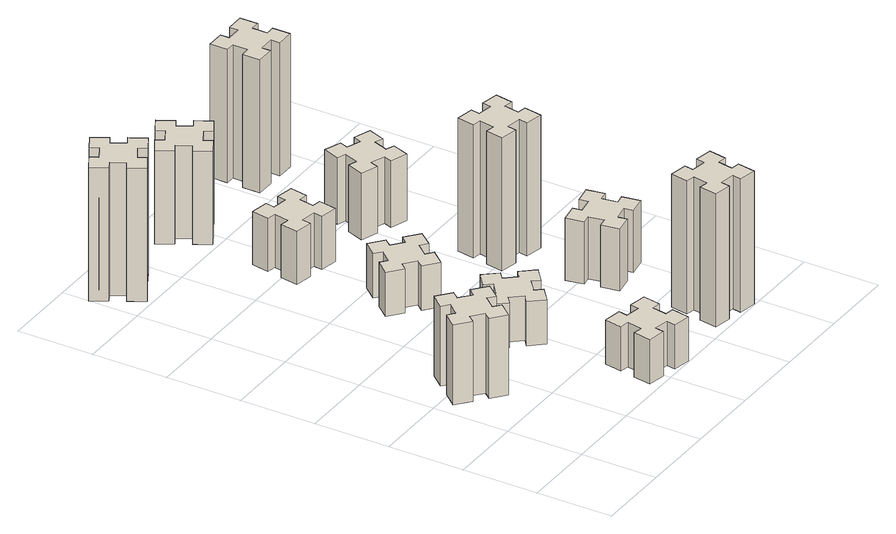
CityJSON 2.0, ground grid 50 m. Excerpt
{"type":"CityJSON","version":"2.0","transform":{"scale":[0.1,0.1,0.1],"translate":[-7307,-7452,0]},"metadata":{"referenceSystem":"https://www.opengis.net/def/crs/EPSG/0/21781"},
"CityObjects":{
"building1":{"type":"Building","attributes":{"class":"1000","function":"1000","usage":"1000","yearOfConstruction":2016,"roofType":"1000","measuredHeight":54,"storeysAboveGround":30,"storeysBelowGround":0},"geometry":[{"type":"Solid","lod":"1","boundaries":[[[[0,1,2,3,4,5,6,7,8,9,10,11,12,13,14,15,16,17,18,19]],[[17,16,20,21]],[[16,15,22,20]],[[15,14,23,22]],[[14,13,24,23]],[[13,12,25,24]],[[12,11,26,25]],[[11,10,27,26]],[[10,9,28,27]],[[9,8,29,28]],[[8,7,30,29]],[[7,6,31,30]],[[6,5,32,31]],[[5,4,33,32]],[[4,3,34,33]],[[3,2,35,34]],[[2,1,36,35]],[[1,0,37,36]],[[0,19,38,37]],[[19,18,39,38]],[[18,17,21,39]],[[24,25,26,27,28,29,30,31,32,33,34,35,36,37,38,39,21,20,22,23]]]]}]},
"building2":{"type":"Building","attributes":{"class":"1000","function":"1000","usage":"1000","yearOfConstruction":2016,"roofType":"1000","measuredHeight":30,"storeysAboveGround":30,"storeysBelowGround":0},"geometry":[{"type":"Solid","lod":"1","boundaries":[[[[40,41,42,43,44,45,46,47,48,49,50,51,52,53,54,55,56,57,58,59]],[[57,56,60,61]],[[56,55,62,60]],[[55,54,63,62]],[[54,53,64,63]],[[53,52,65,64]],[[52,51,66,65]],[[51,50,67,66]],[[50,49,68,67]],[[49,48,69,68]],[[48,47,70,69]],[[47,46,71,70]],[[46,45,72,71]],[[45,44,73,72]],[[44,43,74,73]],[[43,42,75,74]],[[42,41,76,75]],[[41,40,77,76]],[[40,59,78,77]],[[59,58,79,78]],[[58,57,61,79]],[[64,65,66,67,68,69,70,71,72,73,74,75,76,77,78,79,61,60,62,63]]]]}]},
"building3":{"type":"Building","attributes":{"class":"1000","function":"1000","usage":"1000","yearOfConstruction":2016,"roofType":"1000","measuredHeight":90,"storeysAboveGround":30,"storeysBelowGround":0},"geometry":[{"type":"Solid","lod":"1","boundaries":[[[[80,81,82,83,84,85,86,87,88,89,90,91,92,93,94,95,96,97,98,99]],[[97,96,100,101]],[[96,95,102,100]],[[95,94,103,102]],[[94,93,104,103]],[[93,92,105,104]],[[92,91,106,105]],[[91,90,107,106]],[[90,89,108,107]],[[89,88,109,108]],[[88,87,110,109]],[[87,86,111,110]],[[86,85,112,111]],[[85,84,113,112]],[[84,83,114,113]],[[83,82,115,114]],[[82,81,116,115]],[[81,80,117,116]],[[80,99,118,117]],[[99,98,119,118]],[[98,97,101,119]],[[104,105,106,107,108,109,110,111,112,113,114,115,116,117,118,119,101,100,102,103]]]]}]},
"building4":{"type":"Building","attributes":{"class":"1000","function":"1000","usage":"1000","yearOfConstruction":2016,"roofType":"1000","measuredHeight":30,"storeysAboveGround":30,"storeysBelowGround":0},"geometry":[{"type":"Solid","lod":"1","boundaries":[[[[120,121,122,123,124,125,126,127,128,129,130,131,132,133,134,135,136,137,138,139]],[[137,136,140,141]],[[136,135,142,140]],[[135,134,143,142]],[[134,133,144,143]],[[133,132,145,144]],[[132,131,146,145]],[[131,130,147,146]],[[130,129,148,147]],[[129,128,149,148]],[[128,127,150,149]],[[127,126,151,150]],[[126,125,152,151]],[[125,124,153,152]],[[124,123,154,153]],[[123,122,155,154]],[[122,121,156,155]],[[121,120,157,156]],[[120,139,158,157]],[[139,138,159,158]],[[138,137,141,159]],[[144,145,146,147,148,149,150,151,152,153,154,155,156,157,158,159,141,140,142,143]]]]}]},
"building5":{"type":"Building","attributes":{"class":"1000","function":"1000","usage":"1000","yearOfConstruction":2016,"roofType":"1000","measuredHeight":30,"storeysAboveGround":30,"storeysBelowGround":0},"geometry":[{"type":"Solid","lod":"1","boundaries":[[[[160,161,162,163,164,165,166,167,168,169,170,171,172,173,174,175,176,177,178,179]],[[177,176,180,181]],[[176,175,182,180]],[[175,174,183,182]],[[174,173,184,183]],[[173,172,185,184]],[[172,171,186,185]],[[171,170,187,186]],[[170,169,188,187]],[[169,168,189,188]],[[168,167,190,189]],[[167,166,191,190]],[[166,165,192,191]],[[165,164,193,192]],[[164,163,194,193]],[[163,162,195,194]],[[162,161,196,195]],[[161,160,197,196]],[[160,179,198,197]],[[179,178,199,198]],[[178,177,181,199]],[[184,185,186,187,188,189,190,191,192,193,194,195,196,197,198,199,181,180,182,183]]]]}]},
"building6":{"type":"Building","attributes":{"class":"1000","function":"1000","usage":"1000","yearOfConstruction":2016,"roofType":"1000","measuredHeight":36,"storeysAboveGround":30,"storeysBelowGround":0},"geometry":[{"type":"Solid","lod":"1","boundaries":[[[[200,201,202,203,204,205,206,207,208,209,210,211,212,213,214,215,216,217,218,219]],[[217,216,220,221]],[[216,215,222,220]],[[215,214,223,222]],[[214,213,224,223]],[[213,212,225,224]],[[212,211,226,225]],[[211,210,227,226]],[[210,209,228,227]],[[209,208,229,228]],[[208,207,230,229]],[[207,206,231,230]],[[206,205,232,231]],[[205,204,233,232]],[[204,203,234,233]],[[203,202,235,234]],[[202,201,236,235]],[[201,200,237,236]],[[200,219,238,237]],[[219,218,239,238]],[[218,217,221,239]],[[224,225,226,227,228,229,230,231,232,233,234,235,236,237,238,239,221,220,222,223]]]]}]},
"building7":{"type":"Building","attributes":{"class":"1000","function":"1000","usage":"1000","yearOfConstruction":2016,"roofType":"1000","measuredHeight":90,"storeysAboveGround":30,"storeysBelowGround":0},"geometry":[{"type":"Solid","lod":"1","boundaries":[[[[240,241,242,243,244,245,246,247,248,249,250,251,252,253,254,255,256,257,258,259]],[[257,256,260,261]],[[256,255,262,260]],[[255,254,263,262]],[[254,253,264,263]],[[253,252,265,264]],[[252,251,266,265]],[[251,250,267,266]],[[250,249,268,267]],[[249,248,269,268]],[[248,247,270,269]],[[247,246,271,270]],[[246,245,272,271]],[[245,244,273,272]],[[244,243,274,273]],[[243,242,275,274]],[[242,241,276,275]],[[241,240,277,276]],[[240,259,278,277]],[[259,258,279,278]],[[258,257,261,279]],[[264,265,266,267,268,269,270,271,272,273,274,275,276,277,278,279,261,260,262,263]]]]}]},
"building8":{"type":"Building","attributes":{"class":"1000","function":"1000","usage":"1000","yearOfConstruction":2016,"roofType":"1000","measuredHeight":63,"storeysAboveGround":30,"storeysBelowGround":0},"geometry":[{"type":"Solid","lod":"1","boundaries":[[[[280,281,282,283,284,285,286,287,288,289,290,291,292,293,294,295,296,297,298,299]],[[297,296,300,301]],[[296,295,302,300]],[[295,294,303,302]],[[294,293,304,303]],[[293,292,305,304]],[[292,291,306,305]],[[291,290,307,306]],[[290,289,308,307]],[[289,288,309,308]],[[288,287,310,309]],[[287,286,311,310]],[[286,285,312,311]],[[285,284,313,312]],[[284,283,314,313]],[[283,282,315,314]],[[282,281,316,315]],[[281,280,317,316]],[[280,299,318,317]],[[299,298,319,318]],[[298,297,301,319]],[[304,305,306,307,308,309,310,311,312,313,314,315,316,317,318,319,301,300,302,303]]]]}]},
"building9":{"type":"Building","attributes":{"class":"1000","function":"1000","usage":"1000","yearOfConstruction":2016,"roofType":"1000","measuredHeight":42,"storeysAboveGround":30,"storeysBelowGround":0},"geometry":[{"type":"Solid","lod":"1","boundaries":[[[[320,321,322,323,324,325,326,327,328,329,330,331,332,333,334,335,336,337,338,339]],[[337,336,340,341]],[[336,335,342,340]],[[335,334,343,342]],[[334,333,344,343]],[[333,332,345,344]],[[332,331,346,345]],[[331,330,347,346]],[[330,329,348,347]],[[329,328,349,348]],[[328,327,350,349]],[[327,326,351,350]],[[326,325,352,351]],[[325,324,353,352]],[[324,323,354,353]],[[323,322,355,354]],[[322,321,356,355]],[[321,320,357,356]],[[320,339,358,357]],[[339,338,359,358]],[[338,337,341,359]],[[344,345,346,347,348,349,350,351,352,353,354,355,356,357,358,359,341,340,342,343]]]]}]},
"building10":{"type":"Building","attributes":{"class":"1000","function":"1000","usage":"1000","yearOfConstruction":2016,"roofType":"1000","measuredHeight":90,"storeysAboveGround":30,"storeysBelowGround":0},"geometry":[{"type":"Solid","lod":"1","boundaries":[[[[360,361,362,363,364,365,366,367,368,369,370,371,372,373,374,375,376,377,378,379]],[[377,376,380,381]],[[376,375,382,380]],[[375,374,383,382]],[[374,373,384,383]],[[373,372,385,384]],[[372,371,386,385]],[[371,370,387,386]],[[370,369,388,387]],[[369,368,389,388]],[[368,367,390,389]],[[367,366,391,390]],[[366,365,392,391]],[[365,364,393,392]],[[364,363,394,393]],[[363,362,395,394]],[[362,361,396,395]],[[361,360,397,396]],[[360,379,398,397]],[[379,378,399,398]],[[378,377,381,399]],[[384,385,386,387,388,389,390,391,392,393,394,395,396,397,398,399,381,380,382,383]]]]}]},
"building11":{"type":"Building","attributes":{"class":"1000","function":"1000","usage":"1000","yearOfConstruction":2016,"roofType":"1000","measuredHeight":45,"storeysAboveGround":30,"storeysBelowGround":0},"geometry":[{"type":"Solid","lod":"1","boundaries":[[[[400,401,402,403,404,405,406,407,408,409,410,411,412,413,414,415,416,417,418,419]],[[417,416,420,421]],[[416,415,422,420]],[[415,414,423,422]],[[414,413,424,423]],[[413,412,425,424]],[[412,411,426,425]],[[411,410,427,426]],[[410,409,428,427]],[[409,408,429,428]],[[408,407,430,429]],[[407,406,431,430]],[[406,405,432,431]],[[405,404,433,432]],[[404,403,434,433]],[[403,402,435,434]],[[402,401,436,435]],[[401,400,437,436]],[[400,419,438,437]],[[419,418,439,438]],[[418,417,421,439]],[[424,425,426,427,428,429,430,431,432,433,434,435,436,437,438,439,421,420,422,423]]]]}]},
"building12":{"type":"Building","attributes":{"class":"1000","function":"1000","usage":"1000","yearOfConstruction":2016,"roofType":"1000","measuredHeight":90,"storeysAboveGround":30,"storeysBelowGround":0},"geometry":[{"type":"Solid","lod":"1","boundaries":[[[[440,441,442,443,444,445,446,447,448,449,450,451,452,453,454,455,456,457,458,459]],[[457,456,460,461]],[[456,455,462,460]],[[455,454,463,462]],[[454,453,464,463]],[[453,452,465,464]],[[452,451,466,465]],[[451,450,467,466]],[[450,449,468,467]],[[449,448,469,468]],[[448,447,470,469]],[[447,446,471,470]],[[446,445,472,471]],[[445,444,473,472]],[[444,443,474,473]],[[443,442,475,474]],[[442,441,476,475]],[[441,440,477,476]],[[440,459,478,477]],[[459,458,479,478]],[[458,457,461,479]],[[464,465,466,467,468,469,470,471,472,473,474,475,476,477,478,479,461,460,462,463]]]]}]}
},
"vertices":[
[226,893,0],[303,829,0],[264,783,0],[356,706,0],[433,798,0],[387,836,0],[452,913,0],[498,874,0],[575,966,0],[483,1043,0],[444,997,0],[368,1062,0],[406,1108,0],[314,1185,0],[237,1093,0],[283,1054,0],[219,978,0],[173,1016,0],[96,924,0],[188,847,0],[219,978,540],[173,1016,540],[283,1054,540],[237,1093,540],[314,1185,540],[406,1108,540],[368,1062,540],[444,997,540],[483,1043,540],[575,966,540],[498,874,540],[452,913,540],[387,836,540],[433,798,540],[356,706,540],[264,783,540],[303,829,540],[226,893,540],[188,847,540],[96,924,540],
[976,274,0],[958,175,0],[899,186,0],[878,67,0],[997,47,0],[1007,106,0],[1105,88,0],[1095,29,0],[1213,8,0],[1234,127,0],[1175,137,0],[1192,235,0],[1251,225,0],[1272,343,0],[1154,364,0],[1144,305,0],[1045,322,0],[1056,381,0],[937,402,0],[917,284,0],[1045,322,300],[1056,381,300],[1144,305,300],[1154,364,300],[1272,343,300],[1251,225,300],[1192,235,300],[1175,137,300],[1234,127,300],[1213,8,300],[1095,29,300],[1105,88,300],[1007,106,300],[997,47,300],[878,67,300],[899,186,300],[958,175,300],[976,274,300],[917,284,300],[937,402,300],
[224,3386,0],[137,3336,0],[107,3388,0],[3,3328,0],[63,3224,0],[115,3254,0],[165,3167,0],[113,3137,0],[173,3033,0],[277,3093,0],[247,3145,0],[334,3195,0],[364,3143,0],[468,3203,0],[408,3307,0],[356,3277,0],[306,3364,0],[358,3394,0],[298,3498,0],[194,3438,0],[306,3364,900],[358,3394,900],[356,3277,900],[408,3307,900],[468,3203,900],[364,3143,900],[334,3195,900],[247,3145,900],[277,3093,900],[173,3033,900],[113,3137,900],[165,3167,900],[115,3254,900],[63,3224,900],[3,3328,900],[107,3388,900],[137,3336,900],[224,3386,900],[194,3438,900],[298,3498,900],
[1008,929,0],[1084,993,0],[1123,947,0],[1215,1024,0],[1138,1116,0],[1092,1078,0],[1027,1154,0],[1073,1193,0],[996,1285,0],[904,1208,0],[943,1162,0],[866,1097,0],[828,1143,0],[736,1066,0],[813,974,0],[859,1013,0],[923,936,0],[877,898,0],[954,806,0],[1046,883,0],[923,936,300],[877,898,300],[859,1013,300],[813,974,300],[736,1066,300],[828,1143,300],[866,1097,300],[943,1162,300],[904,1208,300],[996,1285,300],[1073,1193,300],[1027,1154,300],[1092,1078,300],[1138,1116,300],[1215,1024,300],[1123,947,300],[1084,993,300],[1008,929,300],[1046,883,300],[954,806,300],
[1084,1837,0],[1008,1902,0],[1046,1948,0],[954,2025,0],[877,1933,0],[923,1894,0],[859,1818,0],[813,1856,0],[736,1764,0],[828,1687,0],[866,1733,0],[943,1669,0],[904,1623,0],[996,1546,0],[1073,1638,0],[1027,1676,0],[1092,1753,0],[1138,1714,0],[1215,1806,0],[1123,1883,0],[1092,1753,300],[1138,1714,300],[1027,1676,300],[1073,1638,300],[996,1546,300],[904,1623,300],[943,1669,300],[866,1733,300],[828,1687,300],[736,1764,300],[813,1856,300],[859,1818,300],[923,1894,300],[877,1933,300],[954,2025,300],[1046,1948,300],[1008,1902,300],[1084,1837,300],[1123,1883,300],[1215,1806,300],
[1044,2625,0],[945,2642,0],[956,2701,0],[837,2722,0],[817,2604,0],[876,2594,0],[858,2495,0],[799,2506,0],[778,2387,0],[897,2367,0],[907,2426,0],[1005,2408,0],[995,2349,0],[1113,2328,0],[1134,2447,0],[1075,2457,0],[1092,2555,0],[1151,2545,0],[1172,2663,0],[1054,2684,0],[1092,2555,360],[1151,2545,360],[1075,2457,360],[1134,2447,360],[1113,2328,360],[995,2349,360],[1005,2408,360],[907,2426,360],[897,2367,360],[778,2387,360],[799,2506,360],[858,2495,360],[876,2594,360],[817,2604,360],[837,2722,360],[956,2701,360],[945,2642,360],[1044,2625,360],[1054,2684,360],[1172,2663,360],
[1884,305,0],[1785,322,0],[1796,381,0],[1677,402,0],[1657,284,0],[1716,274,0],[1698,175,0],[1639,186,0],[1618,67,0],[1737,47,0],[1747,106,0],[1845,88,0],[1835,29,0],[1953,8,0],[1974,127,0],[1915,137,0],[1932,235,0],[1991,225,0],[2012,343,0],[1894,364,0],[1932,235,900],[1991,225,900],[1915,137,900],[1974,127,900],[1953,8,900],[1835,29,900],[1845,88,900],[1747,106,900],[1737,47,900],[1618,67,900],[1639,186,900],[1698,175,900],[1716,274,900],[1657,284,900],[1677,402,900],[1796,381,900],[1785,322,900],[1884,305,900],[1894,364,900],[2012,343,900],
[1096,3277,0],[1046,3364,0],[1098,3394,0],[1038,3498,0],[934,3438,0],[964,3386,0],[877,3336,0],[847,3388,0],[743,3328,0],[803,3224,0],[855,3254,0],[905,3167,0],[853,3137,0],[913,3033,0],[1017,3093,0],[987,3145,0],[1074,3195,0],[1104,3143,0],[1208,3203,0],[1148,3307,0],[1074,3195,630],[1104,3143,630],[987,3145,630],[1017,3093,630],[913,3033,630],[853,3137,630],[905,3167,630],[855,3254,630],[803,3224,630],[743,3328,630],[847,3388,630],[877,3336,630],[964,3386,630],[934,3438,630],[1038,3498,630],[1098,3394,630],[1046,3364,630],[1096,3277,630],[1148,3307,630],[1208,3203,630],
[1785,828,0],[1884,846,0],[1894,787,0],[2012,807,0],[1991,926,0],[1932,915,0],[1915,1014,0],[1974,1024,0],[1953,1142,0],[1835,1121,0],[1845,1062,0],[1747,1045,0],[1737,1104,0],[1618,1083,0],[1639,965,0],[1698,975,0],[1716,877,0],[1657,867,0],[1677,748,0],[1796,769,0],[1716,877,420],[1657,867,420],[1698,975,420],[1639,965,420],[1618,1083,420],[1737,1104,420],[1747,1045,420],[1845,1062,420],[1835,1121,420],[1953,1142,420],[1974,1024,420],[1915,1014,420],[1932,915,420],[1991,926,420],[2012,807,420],[1894,787,420],[1884,846,420],[1785,828,420],[1796,769,420],[1677,748,420],
[1647,1486,0],[1745,1468,0],[1735,1409,0],[1853,1388,0],[1874,1507,0],[1815,1517,0],[1832,1615,0],[1891,1605,0],[1912,1723,0],[1794,1744,0],[1784,1685,0],[1685,1702,0],[1696,1761,0],[1577,1782,0],[1557,1664,0],[1616,1654,0],[1598,1555,0],[1539,1566,0],[1518,1447,0],[1637,1427,0],[1598,1555,900],[1539,1566,900],[1616,1654,900],[1557,1664,900],[1577,1782,900],[1696,1761,900],[1685,1702,900],[1784,1685,900],[1794,1744,900],[1912,1723,900],[1891,1605,900],[1832,1615,900],[1815,1517,900],[1874,1507,900],[1853,1388,900],[1735,1409,900],[1745,1468,900],[1647,1486,900],[1637,1427,900],[1518,1447,900],
[1702,2341,0],[1736,2435,0],[1792,2414,0],[1833,2527,0],[1720,2568,0],[1700,2512,0],[1606,2546,0],[1627,2602,0],[1514,2643,0],[1473,2530,0],[1529,2510,0],[1495,2416,0],[1439,2437,0],[1397,2324,0],[1510,2283,0],[1531,2339,0],[1625,2305,0],[1604,2249,0],[1717,2207,0],[1758,2320,0],[1625,2305,450],[1604,2249,450],[1531,2339,450],[1510,2283,450],[1397,2324,450],[1439,2437,450],[1495,2416,450],[1529,2510,450],[1473,2530,450],[1514,2643,450],[1627,2602,450],[1606,2546,450],[1700,2512,450],[1720,2568,450],[1833,2527,450],[1792,2414,450],[1736,2435,450],[1702,2341,450],[1758,2320,450],[1717,2207,450],
[1665,3155,0],[1765,3155,0],[1765,3095,0],[1885,3095,0],[1885,3215,0],[1825,3215,0],[1825,3315,0],[1885,3315,0],[1885,3435,0],[1765,3435,0],[1765,3375,0],[1665,3375,0],[1665,3435,0],[1545,3435,0],[1545,3315,0],[1605,3315,0],[1605,3215,0],[1545,3215,0],[1545,3095,0],[1665,3095,0],[1605,3215,900],[1545,3215,900],[1605,3315,900],[1545,3315,900],[1545,3435,900],[1665,3435,900],[1665,3375,900],[1765,3375,900],[1765,3435,900],[1885,3435,900],[1885,3315,900],[1825,3315,900],[1825,3215,900],[1885,3215,900],[1885,3095,900],[1765,3095,900],[1765,3155,900],[1665,3155,900],[1665,3095,900],[1545,3095,900]
]}
